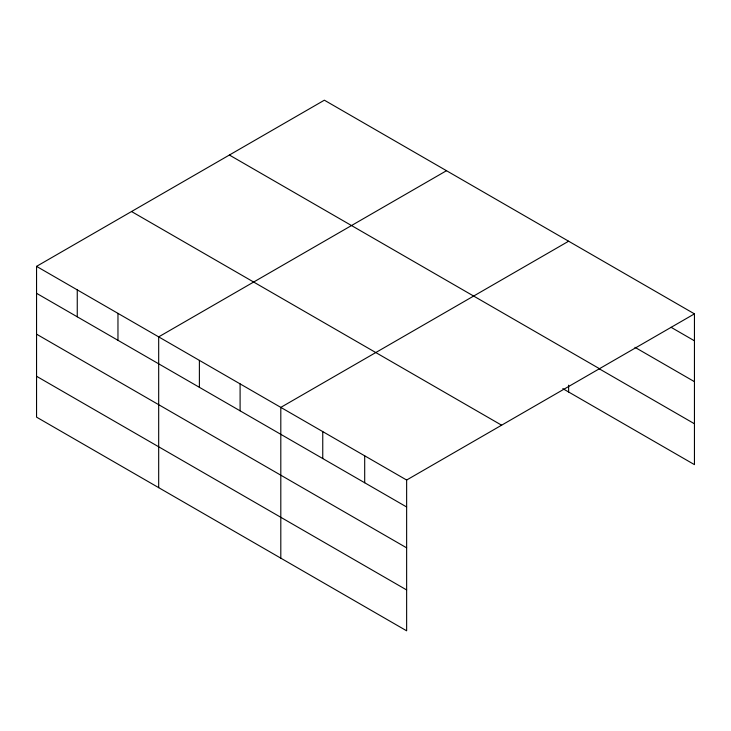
<?xml version="1.0" encoding="UTF-8"?>
<svg xmlns="http://www.w3.org/2000/svg" width="731" height="731" viewBox="0 0 731 731"><rect width="100%" height="100%" fill="white"/><g stroke="black" fill="none" stroke-linecap="round" stroke-linejoin="round"><path stroke-width="1.1" d="M36.55 266.367L406.637 480.029L406.637 630.807L36.55 417.136L36.55 266.367L324.363 100.193L694.45 313.864L694.45 464.633L562.806 388.636M446.495 170.707L158.682 336.872L158.682 487.65M568.617 241.221L280.805 407.386L280.805 558.155M406.637 480.029L694.45 313.864M671.04 327.287L694.45 340.81M634.947 347.316L694.45 381.673M229.388 155.036L599.475 368.698M598.863 368.579L694.45 423.77M131.525 211.524L501.612 425.195M36.55 293.305L406.637 506.976M36.55 334.168L406.637 547.839M36.55 376.273L406.637 589.944M568.617 385.182L568.617 391.99M364.696 455.815L364.696 482.762M322.755 431.601L322.755 458.547M240.097 383.885L240.097 410.822M199.389 360.374L199.389 387.32M117.965 313.371L117.965 340.317M77.258 289.869L77.258 316.806"/></g></svg>
